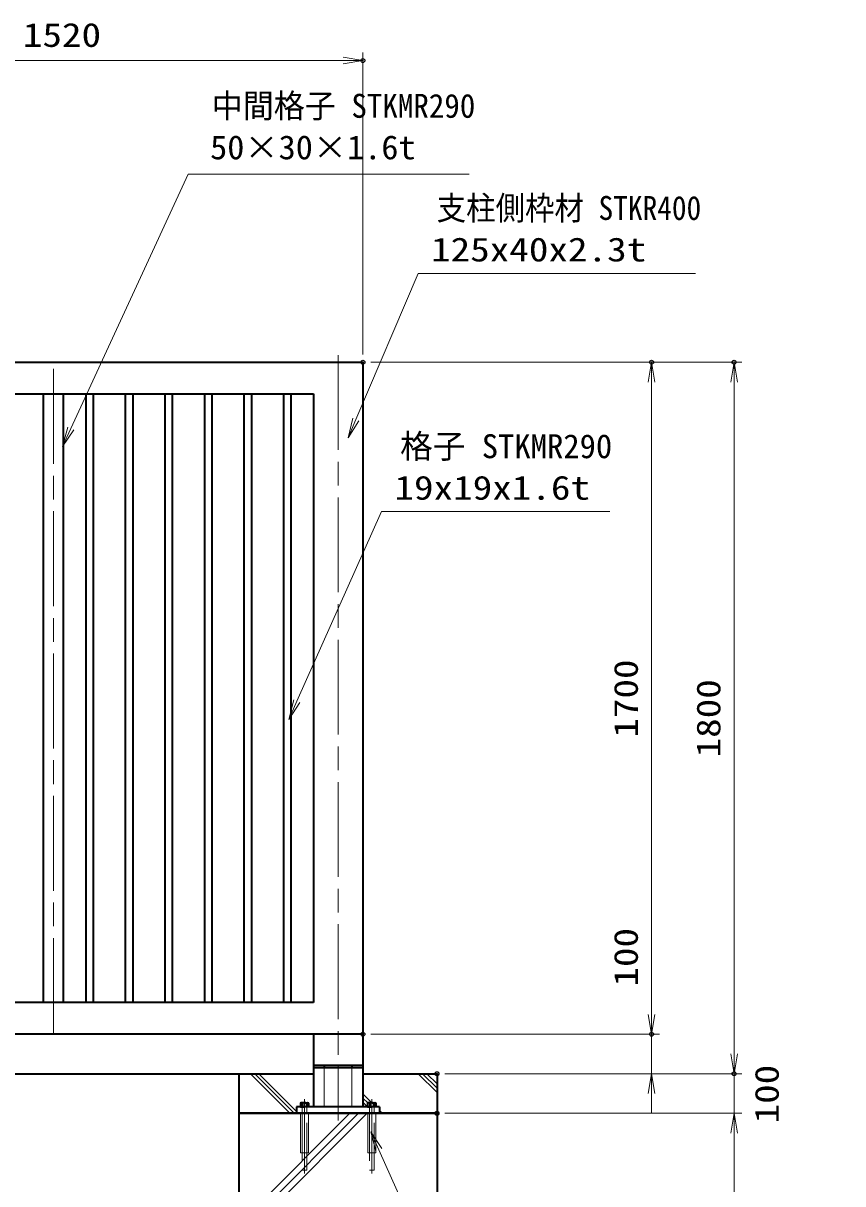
# Model space of a CAD drawing. Units: millimetres at full size. Extents: x -5940 to 5940, y -4200 to 4200.
# Drawn here: x -1820 to 252, y -2095 to 841 of the extents above; entities that cross this region are included whole.
import ezdxf
from ezdxf.enums import TextEntityAlignment as Align

# ---------------------------------------------------------------- set-up
doc = ezdxf.new("R2010")
doc.units = ezdxf.units.MM
doc.header["$LTSCALE"] = 20
doc.header["$PDMODE"] = 32
doc.header["$PDSIZE"] = 10
doc.linetypes.add('DASHED', pattern=[7.5, 6, -1.5])
doc.linetypes.add('USER1', pattern=[18, 12, -1.5, 3, -1.5])
for name, color, linetype, lineweight in [('0-1_軸線', 200, 'USER1', 15), ('0-2_隠れ線', 140, 'DASHED', 18), ('0-3_外形線', 7, 'Continuous', 35), ('0-4_寸法線', 4, 'Continuous', 18), ('0-5_0', 7, 'Continuous', 18), ('0-8_細線', 2, 'Continuous', 35), ('0-9_ハッチング', 253, 'Continuous', 13)]:
    doc.layers.add(name, color=color, linetype=linetype, lineweight=lineweight)
doc.layers.add('0-6_Defpoints', color=7, linetype='Continuous')
doc.styles.add('ＭＳ ゴシック', font='')
doc.styles.get('ＭＳ ゴシック').set_extended_font_data('MS Gothic')

# ---------------------------------------------------------------- blocks, each defined once
blk = doc.blocks.new('_Open')
at = {"layer": '0-5_0'}
blk.add_line((-20, 3.333), (0, 0), dxfattribs=at)
blk.add_lwpolyline([(-20, -3.333), (0, 0), (-20, 0)], dxfattribs=at)
blk = doc.blocks.new('S31')
at = {"layer": '0-4_寸法線'}
for points in [[(-14326924.7, 53965420.6), (-14340954.5, 53965420.6), (-14344098, 53958021.9), (-14344489, 53957101.5)], [(-14344251.4, 53958087.1), (-14344489, 53957101.5), (-14343944.6, 53957956.7)]]:
    blk.add_lwpolyline(points, dxfattribs=at)
at = {"layer": '0-4_寸法線', "color": 254, "style": 'ＭＳ ゴシック'}
for s, width, p in [('支柱側枠材 STKR400', 0.9, (-14340009.5, 53967760)), ('125x40x2.3t', 1.2, (-14340297.5, 53965660))]:
    blk.add_text(s, height=1212, dxfattribs=dict(at, width=width)).set_placement(p, align=Align.BOTTOM_LEFT)
blk = doc.blocks.new('S32')
at = {"layer": '0-4_寸法線'}
for points in [[(-14331253.4, 53953366.3), (-14342806.4, 53953366.3), (-14347081.3, 53943767.6), (-14347488.2, 53942854.1)], [(-14347233.6, 53943835.4), (-14347488.2, 53942854.1), (-14346929.1, 53943699.8)]]:
    blk.add_lwpolyline(points, dxfattribs=at)
at = {"layer": '0-4_寸法線', "color": 254, "style": 'ＭＳ ゴシック'}
blk.add_text('格子 STKMR290', height=1212, dxfattribs=at).set_placement((-14341861.4, 53955705.6), align=Align.BOTTOM_LEFT)
at = {"layer": '0-4_寸法線', "color": 254, "style": 'ＭＳ ゴシック', "width": 1.2}
blk.add_text('19x19x1.6t', height=1212, dxfattribs=at).set_placement((-14342149.4, 53953605.6), align=Align.BOTTOM_LEFT)
blk = doc.blocks.new('PROFSP005ACXU6')
at = {"layer": '0-3_外形線'}
for p, q in [((12, 166), (12, 0)), ((199.9, 103.9), (12, 103.9)), ((12, -166), (12, 0)), ((216, 0), (216, 180)), ((199.9, -103.9), (12, -103.9))]:
    blk.add_line(p, q, dxfattribs=at)
for points in [[(108, 207.8), (12, 207.8), (12, 166), (0, 166), (0, 0)], [(108, -207.8), (12, -207.8), (12, -166), (0, -166), (0, 0)], [(216, 180), (199.9, 207.8), (108, 207.8)], [(216, 0), (216, -180), (199.9, -207.8), (108, -207.8)]]:
    blk.add_lwpolyline(points, dxfattribs=at)
for centre, radius, start, end in [((124, 155.9), 92, 325.61587, 34.38413), ((-127.9, 0), 343.9, 342.41211, 17.58789), ((124, -155.9), 92, 325.61587, 34.38413)]:
    blk.add_arc(centre, radius, start, end, dxfattribs=at)
blk = doc.blocks.new('A$C7A822601')
at = {"layer": '0-5_0', "rotation": 90}
blk.add_blockref('PROFSP005ACXU6', (0, 0), dxfattribs=at)
blk = doc.blocks.new('S44')
at = {"layer": '0-4_寸法線'}
for points in [[(-14320029.5, 53900452), (-14333711.9, 53900452), (-14342935.6, 53921079.2), (-14343343.8, 53921992.1)], [(-14342783.5, 53921147.2), (-14343343.8, 53921992.1), (-14343087.8, 53921011.1)]]:
    blk.add_lwpolyline(points, dxfattribs=at)
at = {"layer": '0-4_寸法線', "color": 254, "style": 'ＭＳ ゴシック'}
for s, width, p in [('アンカ-ボルト', 0.75, (-14332451.9, 53902948.8)), ('M12×160\u3000ユニクロ', 0.9, (-14332643.9, 53900848.8))]:
    blk.add_text(s, height=1212, dxfattribs=dict(at, width=width)).set_placement(p, align=Align.BOTTOM_LEFT)
blk = doc.blocks.new('S47')
at = {"layer": '0-4_寸法線'}
for points in [[(-14338363.3, 53970432.2), (-14352583.3, 53970432.2), (-14358508.6, 53957565.7), (-14358926.9, 53956657.4)], [(-14358660, 53957635.4), (-14358926.9, 53956657.4), (-14358357.2, 53957496)]]:
    blk.add_lwpolyline(points, dxfattribs=at)
at = {"layer": '0-4_寸法線', "color": 254, "style": 'ＭＳ ゴシック'}
for s, width, p in [('中間格子 STKMR290', 0.95, (-14351390.5, 53972929)), ('50×30×1.6t', 1.05, (-14351467.3, 53970829))]:
    blk.add_text(s, height=1212, dxfattribs=dict(at, width=width)).set_placement(p, align=Align.BOTTOM_LEFT)

msp = doc.modelspace()

# ---------------------------------------------------------------- linework, layer by layer
at = {"layer": '0-1_軸線'}
for p, q in [((-1023.52, 1.02), (-1023.52, -1935.54)), ((-1743.52, -1714.03), (-1743.52, -20.03)), ((-1108.52, -1881.69), (-1108.52, -2069.57)), ((-938.52, -1881.69), (-938.52, -2069.57))]:
    msp.add_line(p, q, dxfattribs=at)
at = {"layer": '0-2_隠れ線'}
for p, q in [((-1058.52, -1901.03), (-1058.52, -1801.03)), ((-988.52, -1901.03), (-988.52, -1801.03)), ((-1114.52, -1901.03), (-1114.52, -1917.03)), ((-1102.52, -1901.03), (-1102.52, -1917.03)), ((-944.52, -1901.03), (-944.52, -1917.03)), ((-932.52, -1901.03), (-932.52, -1917.03)), ((-1114.52, -1917.03), (-1114.52, -2061.03)), ((-1102.52, -2061.03), (-1102.52, -1917.03)), ((-948.52, -1917.03), (-948.52, -2017.03)), ((-932.52, -2061.03), (-932.52, -1917.03)), ((-928.52, -2017.03), (-928.52, -1917.03)), ((-948.52, -2017.03), (-928.52, -2017.03)), ((-1114.52, -2061.03), (-1102.52, -2061.03))]:
    msp.add_line(p, q, dxfattribs=at)
for points in [[(-1118.52, -1917.03), (-1118.52, -2017.03), (-1098.52, -2017.03), (-1098.52, -1917.03)], [(-944.52, -1917.03), (-944.52, -2061.03), (-932.52, -2061.03)]]:
    msp.add_lwpolyline(points, dxfattribs=at)
at = {"layer": '0-3_外形線'}
for p, q in [((-2481.02, -17.03), (-961.02, -17.03)), ((-961.02, -17.03), (-961.02, -1717.03)), ((-2401.02, -97.03), (-1086.02, -97.03)), ((-1768.52, -1637.03), (-1768.52, -97.03)), ((-1718.52, -97.03), (-1718.52, -1637.03)), ((-1661.77, -97.03), (-1661.77, -1637.03)), ((-1642.77, -97.03), (-1642.77, -1637.03)), ((-1561.77, -97.03), (-1561.77, -1637.03)), ((-1542.77, -97.03), (-1542.77, -1637.03)), ((-1461.77, -97.03), (-1461.77, -1637.03)), ((-1442.77, -97.03), (-1442.77, -1637.03)), ((-1361.77, -97.03), (-1361.77, -1637.03)), ((-1342.77, -97.03), (-1342.77, -1637.03)), ((-1261.77, -97.03), (-1261.77, -1637.03)), ((-1242.77, -97.03), (-1242.77, -1637.03)), ((-1161.77, -97.03), (-1161.77, -1637.03)), ((-1142.77, -97.03), (-1142.77, -1637.03)), ((-1086.02, -97.03), (-1086.02, -1637.03)), ((-1086.02, -1637.03), (-2401.02, -1637.03)), ((-961.02, -1717.03), (-2481.02, -1717.03)), ((-1086.02, -1717.03), (-1086.02, -1901.03)), ((-961.02, -1717.03), (-961.02, -1901.03)), ((-2273.52, -1817.03), (-1273.52, -1817.03)), ((-961.02, -1796.03), (-1086.02, -1796.03)), ((-1086.02, -1801.03), (-961.02, -1801.03)), ((-1058.52, -1796.03), (-1058.52, -1801.03)), ((-988.52, -1796.03), (-988.52, -1801.03)), ((-918.52, -1901.03), (-1128.52, -1901.03)), ((-1128.52, -1901.03), (-1128.52, -1917.03)), ((-918.52, -1901.03), (-918.52, -1917.03)), ((-1128.52, -1917.03), (-918.52, -1917.03))]:
    msp.add_line(p, q, dxfattribs=at)
msp.add_lwpolyline([(-961.02, -1817.03), (-773.52, -1817.03), (-773.52, -1917.03), (-1273.52, -1917.03), (-1273.52, -1817.03), (-1086.02, -1817.03)], dxfattribs=at)
msp.add_lwpolyline([(-1273.52, -1917.03), (-773.52, -1917.03), (-773.52, -2617.03), (-1273.52, -2617.03)], close=True, dxfattribs=at)
at = {"layer": '0-4_寸法線'}
for p, q in [((-961.02, 2.97), (-961.02, 766.33)), ((-2481.02, 746.33), (-961.02, 746.33)), ((-941.02, -17.03), (-211.17, -17.03)), ((-941.02, -17.03), (-2.43, -17.03)), ((-231.17, -1717.03), (-231.17, -17.03)), ((-22.43, -1817.03), (-22.43, -17.03)), ((-231.17, -1667.03), (-231.17, -1617.03)), ((-941.02, -1717.03), (-211.17, -1717.03)), ((-941.02, -1717.03), (-211.17, -1717.03)), ((-231.17, -1817.03), (-231.17, -1717.03)), ((-22.43, -1767.03), (-22.43, -1717.03)), ((-753.52, -1817.03), (-211.17, -1817.03)), ((-753.52, -1817.03), (-2.43, -1817.03)), ((-753.52, -1817.03), (-2.43, -1817.03)), ((-22.43, -1917.03), (-22.43, -1817.03)), ((-231.17, -1867.03), (-231.17, -1917.03)), ((-753.52, -1917.03), (-2.43, -1917.03)), ((-753.52, -1917.03), (-2.43, -1917.03)), ((-22.43, -1917.03), (-22.43, -2617.03)), ((-22.43, -1967.03), (-22.43, -2017.03))]:
    msp.add_line(p, q, dxfattribs=at)
at = {"layer": '0-6_Defpoints'}
for p in [(-961.02, 746.33), (-961.02, -17.03), (-961.02, -17.03), (-231.17, -17.03), (-22.43, -17.03), (-961.02, -1717.03), (-231.17, -1717.03), (-773.52, -1817.03), (-22.43, -1817.03), (-773.52, -1917.03)]:
    msp.add_point(p, dxfattribs=at)
at = {"layer": '0-9_ハッチング'}
for p, q in [((-1145.39, -1917.03), (-1245.39, -1817.03)), ((-1134.52, -1917.03), (-1234.52, -1817.03)), ((-1128.52, -1912.15), (-1223.64, -1817.03)), ((-773.52, -1864.63), (-821.13, -1817.03)), ((-773.52, -1853.76), (-810.25, -1817.03)), ((-773.52, -1842.88), (-799.38, -1817.03)), ((-938.31, -1890.23), (-961.02, -1867.51)), ((-948.58, -1890.84), (-961.02, -1878.39)), ((-949.26, -1901.03), (-961.02, -1889.26)), ((-927.51, -1901.03), (-928.13, -1900.41)), ((-1273.52, -2197.01), (-993.55, -1917.03)), ((-1273.52, -2218.76), (-971.8, -1917.03)), ((-1273.52, -2240.51), (-950.05, -1917.03)), ((-911.51, -1917.03), (-918.52, -1910.01))]:
    msp.add_line(p, q, dxfattribs=at)

# ---------------------------------------------------------------- block references
at = {"layer": '0-4_寸法線'}
for name, p, xscale, yscale in [('_Open', (-961.02, 746.33), 2.5, 2.5), ('S47', (716226.25, -2698063.17), 0.05, 0.05), ('S31', (716226.25, -2698063.17), 0.05, 0.05), ('S32', (716226.25, -2698063.17), 0.05, 0.05), ('S44', (716226.25, -2698063.17), 0.05, 0.05)]:
    msp.add_blockref(name, p, dxfattribs=dict(at, xscale=xscale, yscale=yscale))
at = {"layer": '0-4_寸法線', "xscale": 2.5, "yscale": 2.5}
for p, rotation in [((-231.17, -17.03), 90), ((-22.43, -17.03), 90), ((-231.17, -1717.03), 270), ((-231.17, -1717.03), 270), ((-22.43, -1817.03), 270), ((-22.43, -1817.03), 270), ((-231.17, -1817.03), 90), ((-22.43, -1917.03), 90), ((-22.43, -1917.03), 90)]:
    msp.add_blockref('_Open', p, dxfattribs=dict(at, rotation=rotation))
at = {"layer": '0-8_細線', "xscale": 0.05, "yscale": 0.05}
for p in [(-1108.52, -1901.03), (-938.52, -1901.03)]:
    msp.add_blockref('A$C7A822601', p, dxfattribs=at)

# ---------------------------------------------------------------- texts
at = {"layer": '0-4_寸法線', "color": 254, "style": 'ＭＳ ゴシック', "width": 1.2}
msp.add_text('1520', height=60.56, dxfattribs=at).set_placement((-1820.62, 762.68), align=Align.BOTTOM_LEFT)
for s, p in [('1700', (-247.51, -966.63)), ('1800', (-38.78, -1016.63)), ('100', (-247.51, -1596.43)), ('100', (108.75, -1942.63))]:
    msp.add_text(s, height=60.56, rotation=90, dxfattribs=at).set_placement(p, align=Align.BOTTOM_LEFT)

doc.saveas('drawing.dxf')
